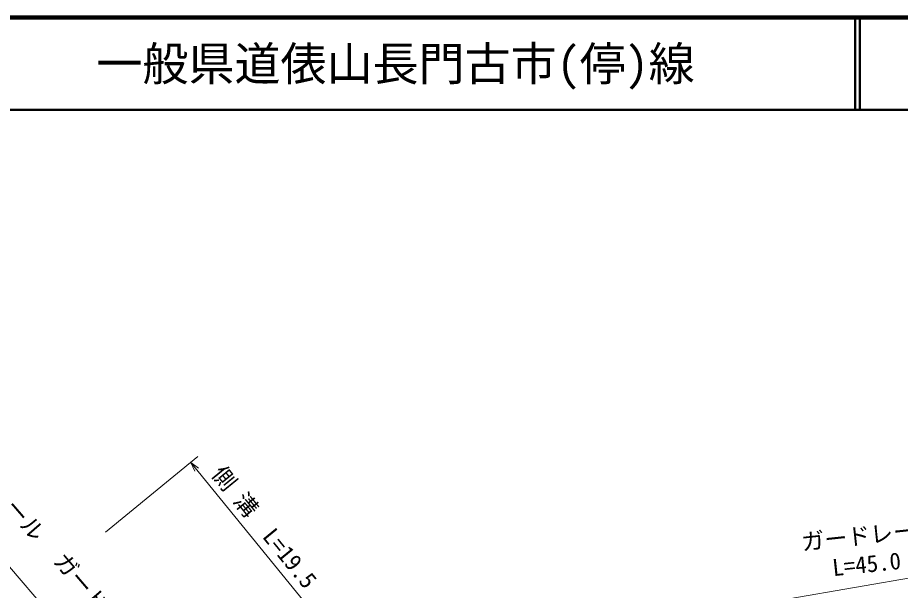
# Model space of a CAD drawing. Units: millimetres, scale not verified. Extents: x 40000 to 680000, y 20000 to 380000.
# Drawn here: x 206785 to 302666, y 317827 to 380000 of the extents above; entities that cross this region are included whole.
import ezdxf
from ezdxf.enums import TextEntityAlignment as Align

# ---------------------------------------------------------------- set-up
doc = ezdxf.new("R2010")
doc.units = ezdxf.units.MM
doc.header["$LTSCALE"] = 1000
for name, color, linetype, lineweight in [('M-BGD', 7, 'Continuous', 13), ('M-STR-HTXT', 7, 'Continuous', 13), ('M-TTL', 2, 'Continuous', 140), ('M-TTL-LINE', 7, 'Continuous', 50), ('M-TTL-TXT', 7, 'Continuous', 13)]:
    doc.layers.add(name, color=color, linetype=linetype, lineweight=lineweight)
doc.styles.add('ＭＳ ゴシック', font='')
doc.styles.get('ＭＳ ゴシック').set_extended_font_data('MS Gothic')

msp = doc.modelspace()

# ---------------------------------------------------------------- linework, layer by layer
at = {"layer": 'M-BGD'}
msp.add_open_spline([(179810, 333363), (181810, 332772), (182491, 332623), (184068, 331824), (185112, 331295), (185735, 331033), (186646, 330299), (188015, 329197), (188688, 328447), (189776, 327068), (192232, 323952), (193221, 321926), (195374, 318594), (197410, 315442), (198722, 313772), (200472, 310453), (202036, 307488), (202599, 305673), (203817, 302550), (205434, 298404), (205855, 296942), (207480, 291762)], degree=3, knots=[0, 0, 0, 0, 1, 1, 1, 2, 2, 2, 3, 3, 3, 4, 4, 4, 5, 5, 5, 6, 6, 6, 7, 7, 7, 7], dxfattribs=at)
at = {"layer": 'M-STR-HTXT'}
for p, q in [((216340, 324158), (226362, 332341)), ((239102, 315156), (225587, 331708)), ((225587, 331708), (226026, 330776)), ((225587, 331708), (226413, 331092)), ((271017, 313571), (328880, 323473)), ((218882, 305194), (205898, 320370))]:
    msp.add_line(p, q, dxfattribs=at)
at = {"layer": 'M-TTL'}
msp.add_line((680000, 380000), (40000, 380000), dxfattribs=at)
at = {"layer": 'M-TTL-LINE'}
for p, q in [((297750, 380000), (297750, 370000)), ((298250, 380000), (298250, 370000)), ((40000, 370000), (680000, 370000))]:
    msp.add_line(p, q, dxfattribs=at)

# ---------------------------------------------------------------- texts
at = {"layer": 'M-STR-HTXT', "style": 'ＭＳ ゴシック'}
for s, rotation, p in [('ガードレール', 310.908, (198310, 333984)), ('ガードレール', 6.149, (292078, 321596)), ('ガードパイプ', 310.549, (210159, 320603)), ('L=45.0', 6.149, (295439, 318814))]:
    msp.add_text(s, height=1833, rotation=rotation, dxfattribs=at).set_placement(p, align=Align.BOTTOM_LEFT)
msp.add_text('側 溝\u3000L=19.5', height=1833, rotation=309.231, dxfattribs=at).set_placement((232453, 323773), align=Align.BOTTOM_CENTER)
at = {"layer": 'M-TTL-TXT', "style": 'ＭＳ ゴシック'}
msp.add_text('路 線 名      一般県道俵山長門古市(停)線', height=3666, dxfattribs=at).set_placement((180380, 375000), align=Align.MIDDLE_LEFT)

doc.saveas('drawing.dxf')
